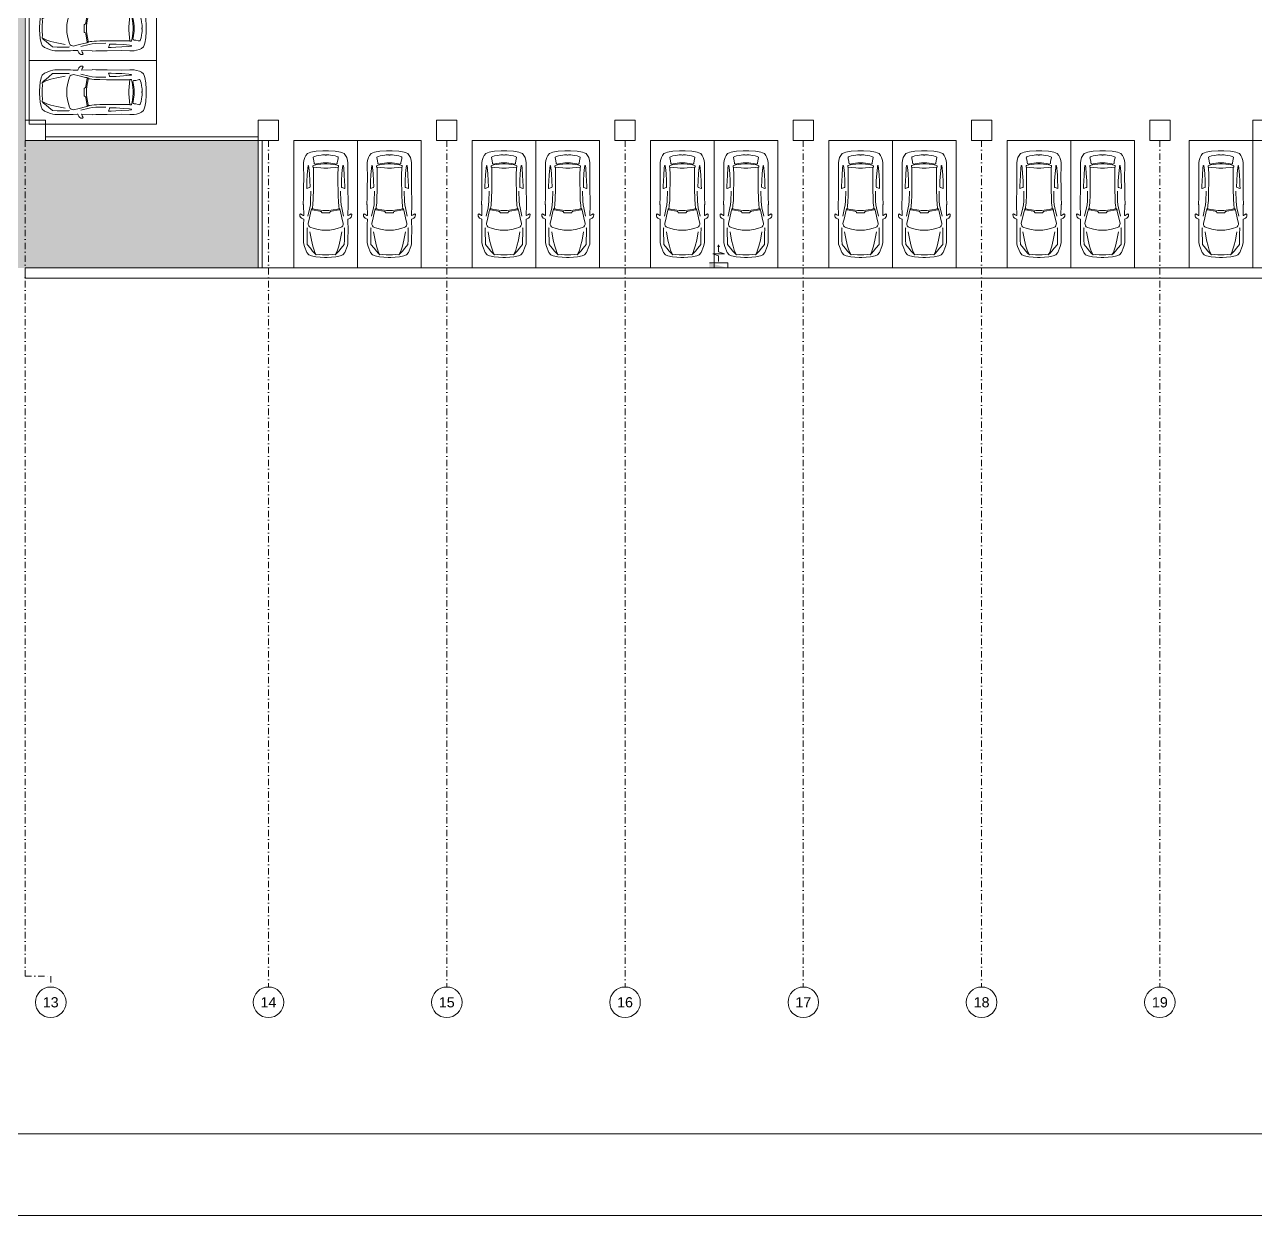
# Model space of a CAD drawing. Header units: metres. Extents: x -17582 to 152404, y -4219 to 29421.
# Drawn here: x 35522 to 40355, y -4219 to 455 of the extents above; entities that cross this region are included whole.
import ezdxf
from ezdxf.enums import TextEntityAlignment as Align

# ---------------------------------------------------------------- set-up
doc = ezdxf.new("R2010")
doc.units = ezdxf.units.M
doc.header["$LTSCALE"] = 100
doc.header["$MEASUREMENT"] = 0
doc.linetypes.add('DASHDOT2', pattern=[0.5, 0.25, -0.125, 0, -0.125])
doc.layers.get('0').update_dxf_attribs({"color": 9, "lineweight": 9})
for name, color, linetype, lineweight in [('00', 9, 'Continuous', 9), ('01', 9, 'Continuous', 9), ('04', 9, 'Continuous', 9), ('06D', 9, 'Continuous', 9), ('09', 9, 'Continuous', 9), ('21', 9, 'Continuous', 9), ('24', 9, 'DASHDOT2', 9), ('32-ekipman', 9, 'Continuous', 9), ('40A', 9, 'Continuous', 9)]:
    doc.layers.add(name, color=color, linetype=linetype, lineweight=lineweight)
doc.styles.add('Arial', font='arial.ttf', dxfattribs={"height": 2.5})

# ---------------------------------------------------------------- blocks, each defined once
blk = doc.blocks.new('0_aks')
at = {"linetype": 'Continuous'}
blk.add_circle((0, 0), 3, dxfattribs=at)
at = {"style": 'Arial'}
blk.add_attdef('AKS', text='', height=2, dxfattribs=at).set_placement((0, 0), align=Align.MIDDLE_CENTER)
blk = doc.blocks.new('p-akslar_yeni')
at = {"layer": '24'}
for points in [[(13940, -8575), (13940, -11854.6), (14040, -11854.6), (14040, -11897.2)], [(14895, -8575), (14895, -11897.2)], [(15595, -8575), (15595, -11897.2)], [(16295, -8575), (16295, -11897.2)], [(16995, -8575), (16995, -11897.2)], [(17695, -8575), (17695, -11897.2)], [(18395, -8575), (18395, -11897.2)]]:
    blk.add_lwpolyline(points, dxfattribs=at)
at = {"layer": '21', "xscale": 20, "yscale": 20, "zscale": 20}
for p, values in [((14040, -11957.2), {'AKS': '13'}), ((14895, -11957.2), {'AKS': '14'}), ((15595, -11957.2), {'AKS': '15'}), ((16295, -11957.2), {'AKS': '16'}), ((16995, -11957.2), {'AKS': '17'}), ((17695, -11957.2), {'AKS': '18'}), ((18395, -11957.2), {'AKS': '19'})]:
    blk.add_blockref('0_aks', p, dxfattribs=at).add_auto_attribs(values)
blk = doc.blocks.new('2.Bod.Ara.Sitatik Elk.')
at = {"layer": '01'}
blk.add_lwpolyline([(12425, -8630), (12345, -8630), (12345, -8550), (12385, -8550)], dxfattribs=at)
for points in [[(7525, -8630), (7605, -8630), (7605, -8550), (7525, -8550)], [(8440, -8630), (8520, -8630), (8520, -8550), (8440, -8550)], [(9140, -8630), (9220, -8630), (9220, -8550), (9140, -8550)], [(9840, -8630), (9920, -8630), (9920, -8550), (9840, -8550)], [(10540, -8630), (10620, -8630), (10620, -8550), (10540, -8550)], [(11240, -8630), (11320, -8630), (11320, -8550), (11240, -8550)], [(11940, -8630), (12020, -8630), (12020, -8550), (11940, -8550)]]:
    blk.add_lwpolyline(points, close=True, dxfattribs=at)
blk = doc.blocks.new('P-KURANGLEZ')
at = {"layer": '01'}
blk.add_lwpolyline([(7525, -500), (12385, -500), (12385, -5), (12385, 0), (12425, 0), (12425, -540), (7525, -540)], close=True, dxfattribs=at)
blk = doc.blocks.new('p-araba-10')
for points in [[(-193.8, -2.4), (-193.8, 5.3), (-192.9, 22.2), (-191.1, 38.9), (-187.6, 56.6), (-183.4, 66.4), (-173.9, 74.2), (-151.3, 83.5), (-141.2, 86.3), (-134.5, 87.1), (-72.5, 87.3), (-61.4, 87), (-45.8, 86.8), (-44, 86.7), (-42.5, 90.5), (-39.1, 95.9), (-35.3, 99.6), (-31.2, 101.5), (-25.1, 101.9), (-22.6, 99.4), (-26, 92.8), (-28.4, 88.2), (-29.2, 86.7), (12.7, 87.6), (14.7, 88.4), (27.6, 88.2), (29.7, 87.5), (71.7, 87.1), (127.9, 86.7), (160, 87.2), (177.5, 87.1), (187.3, 85.7), (198.4, 82.4), (207, 78), (214.1, 72.2), (217.1, 65), (220, 58.1), (223.2, 37.3), (225, 11.2), (225, -11.2), (223.2, -37.3), (220, -58.1), (217.1, -65), (214.1, -72.2), (207, -78), (198.4, -82.4), (187.3, -85.7), (177.5, -87.1), (160, -87.2), (127.9, -86.7), (71.7, -87.1), (29.7, -87.5), (27.6, -88.2), (14.7, -88.4), (12.7, -87.6), (-29.2, -86.7), (-28.4, -88.2), (-26, -92.8), (-22.6, -99.4), (-25.1, -101.9), (-31.2, -101.5), (-35.3, -99.6), (-39.1, -95.9), (-42.5, -90.5), (-44, -86.7), (-45.8, -86.8), (-61.4, -87), (-72.5, -87.3), (-134.5, -87.1), (-141.2, -86.3), (-151.3, -83.5), (-173.9, -74.2), (-183.4, -66.4), (-187.6, -56.6), (-191.1, -38.9), (-192.9, -22.2), (-193.8, -5.3), (-193.8, 2.4)], [(-93, -62.5), (-126.3, -56.3), (-149.5, -50.6), (-165.5, -45.6), (-173.7, -42.3), (-183.5, -36.9), (-182.7, -25.6), (-183.2, -12.4), (-183.2, 0.2), (-183.2, 12.8), (-182.7, 26), (-183.5, 37.3), (-177.8, 43), (-168.5, 51.5), (-157.6, 60.6), (-142.7, 72.8), (-124.7, 73.2), (-102, 73.6), (-79.4, 73.7), (-76.8, 72.4)], [(-93, 62.8), (-126.3, 56.7), (-149.5, 51), (-165.5, 45.9), (-173.7, 42.6), (-183.5, 37.3), (-182.7, 26), (-183.2, 12.8), (-183.2, 0.2), (-183.2, -12.4), (-182.7, -25.6), (-183.5, -36.9), (-177.8, -42.6), (-168.5, -51.2), (-157.6, -60.2), (-142.7, -72.5), (-124.7, -72.9), (-102, -73.2), (-79.4, -73.3), (-76.8, -72.1)], [(-8.3, -56.7), (-13.4, -57.9), (-38.1, -63.5), (-60.3, -68.8), (-64.9, -68.3), (-69.3, -66.4), (-73, -63.6), (-75.8, -58.3), (-79.1, -49.2), (-82.8, -35.3), (-86.1, -15.4), (-87, -5.3), (-87, 0.2), (-87, 5.7), (-86.1, 15.7), (-82.8, 35.6), (-79.1, 49.6), (-75.8, 58.7), (-73, 63.9), (-69.3, 66.8), (-64.9, 68.6), (-60.3, 69.2), (-38.1, 63.8), (-13.4, 58.2), (-8.3, 57)], [(66.2, 58.6), (27.5, 59.4), (12.7, 60.6), (0.9, 62.9), (-31.5, 70.4)], [(-2.5, -52.9), (-3.1, -54.6), (-4.3, -55.5), (-8.3, -56.7), (-7.3, -54.5), (-7.2, -52.8), (-12.4, -22.8), (-12.7, -19.8), (-13.7, -17.7), (-17.5, -15.6), (-18.7, -14.2), (-19.1, -9.7), (-19.2, -3.2), (-19.2, 0.2), (-19.2, 3.5), (-19.1, 10), (-18.7, 14.5), (-17.5, 15.9), (-13.7, 18.1), (-12.7, 20.1), (-12.4, 23.1), (-7.2, 53.1), (-7.3, 54.8), (-8.3, 57), (-4.3, 55.8), (-3.1, 54.9), (-2.5, 53.3)], [(160.4, 48.6), (128, 48.3), (99.7, 48.3), (68.4, 48.6), (43.2, 49.2), (29.3, 49.7), (20.9, 50.2), (11.4, 51.1), (4.3, 52), (0.7, 52.6), (-2.5, 53.3), (-3.4, 49.8), (-4.9, 41.7), (-6.9, 29.6), (-9.1, 11.9), (-9.1, 2.6), (-9.1, 0.2), (-9.1, -2.2), (-9.1, -11.6), (-6.9, -29.3), (-4.9, -41.4), (-3.4, -49.4), (-2.5, -52.9), (0.7, -52.2), (4.3, -51.7), (11.4, -50.8), (20.9, -49.9), (29.3, -49.3), (43.2, -48.9), (68.4, -48.3), (99.7, -47.9), (128, -47.9), (160.4, -48.3)], [(66.2, -58.2), (27.5, -59), (12.7, -60.3), (0.9, -62.6), (-31.5, -70.1)]]:
    blk.add_lwpolyline(points)
for points in [[(159.5, 66.3), (166.1, 67.2), (167.1, 68.6), (165.9, 69.6), (156.3, 70.9), (128.7, 72.7), (106.1, 73.8), (87.7, 74.9), (77.7, 75), (77.4, 74.3), (80.3, 64), (81.1, 62.1), (83.3, 61.7), (106.9, 62), (135.6, 63.8)], [(169.6, -39.3), (171.3, -30.3), (172.9, -18.6), (173.8, -4.4), (173.8, 0.2), (173.8, 4.7), (172.9, 19), (171.3, 30.6), (169.6, 39.6), (166.8, 48.4), (165.8, 50.4), (160.6, 50.4), (160.4, 48.6), (159, 36.5), (157.5, 19.4), (157, 8.1), (157, 0.2), (157, -7.8), (157.5, -19.1), (159, -36.2), (160.4, -48.3), (160.6, -50.1), (165.8, -50.1), (166.8, -48.1)], [(174.1, -36.1), (175.5, -27.9), (176.6, -19.3), (177.4, -10.5), (177.5, -1.4), (177.5, 0.2), (177.5, 1.8), (177.4, 10.9), (176.6, 19.7), (175.5, 28.2), (174.1, 36.4), (173, 41.1), (173.2, 43.7), (174.5, 45.2), (178.1, 45.7), (184.1, 46.5), (193.2, 48.4), (197.4, 49.4), (199.8, 49.3), (201.7, 47.1), (202.6, 43.6), (204.7, 36.9), (206.7, 26.7), (208.2, 18.6), (209.1, 12.5), (209.7, 6.9), (209.5, 5), (208.6, 3), (207.7, 1.2), (207.7, 0.2), (207.7, -0.9), (208.6, -2.7), (208.6, -2.7), (209.5, -4.6), (209.7, -6.6), (209.1, -12.1), (208.2, -18.3), (206.7, -26.4), (204.7, -36.5), (202.6, -43.3), (201.7, -46.8), (199.8, -49), (197.4, -49.1), (193.2, -48.1), (184.1, -46.1), (178.1, -45.3), (174.5, -44.9), (173.2, -43.4), (173, -40.8)], [(159.5, -66), (166.1, -66.9), (167.1, -68.2), (165.9, -69.3), (156.3, -70.5), (128.7, -72.4), (106.1, -73.5), (87.7, -74.5), (77.7, -74.7), (77.4, -74), (80.3, -63.7), (81.1, -61.7), (83.3, -61.4), (106.9, -61.6), (135.6, -63.5)]]:
    blk.add_lwpolyline(points, close=True)
blk = doc.blocks.new('p-carpark_std')
at = {"layer": '06D'}
blk.add_lwpolyline([(-500, -125), (0, -125), (0, 125), (-500, 125)], close=True, dxfattribs=at)
at = {"layer": '04'}
blk.add_blockref('p-araba-10', (-265, 0), dxfattribs=at)
blk = doc.blocks.new('YD-72-20')
at = {"linetype": 'Continuous'}
for p, q in [((0, 0.714), (-0.028, 0.634)), ((0, 0.714), (0.028, 0.634)), ((0, 0.434), (0, 0.714)), ((0.36, 0), (-0.36, 0)), ((-0.225, 0.355), (0.225, 0.355)), ((-0.225, 0.355), (0, 0.276)), ((0.225, 0.355), (0, 0.434)), ((0, 0.058), (0, 0.276)), ((0.36, 0), (0.36, -0.2))]:
    blk.add_line(p, q, dxfattribs=at)
blk.add_solid([(0.36, -0.2), (-0.36, 0), (-0.36, -0.2)])
blk = doc.blocks.new('b2a yan.dol')
at = {"yscale": 100, "zscale": 100}
for p, xscale, rotation in [((39220, -17321), -100, 90), ((36512, -17486.4), 100, 180)]:
    blk.add_blockref('YD-72-20', p, dxfattribs=dict(at, xscale=xscale, rotation=rotation))
at = {"xscale": 100, "yscale": 100, "zscale": 100}
blk.add_blockref('YD-72-20', (38247.5, -19991.4), dxfattribs=at)
blk = doc.blocks.new('2.Bod.Ara.Mimari Elk.')
at = {"layer": '00'}
for points in [[(7540, -7830), (7540, -8550), (7525, -8550), (7525, -7830)], [(8440, -8630), (7605, -8630), (7605, -8615), (8440, -8615)], [(8455, -8630), (8455, -9130), (8440, -9130), (8440, -8630)]]:
    blk.add_lwpolyline(points, close=True, dxfattribs=at)
at = {"layer": '01'}
blk.add_blockref('P-KURANGLEZ', (0, -8630), dxfattribs=at)
at = {"layer": '04'}
for p in [(8040, -8190), (8040, -8440)]:
    blk.add_blockref('p-carpark_std', p, dxfattribs=at)
at = {"layer": '04', "rotation": 90}
for p in [(8705, -8630), (8955, -8630), (9405, -8630), (9655, -8630), (10105, -8630), (10355, -8630), (10805, -8630), (11055, -8630), (11505, -8630), (11755, -8630), (12220, -8630)]:
    blk.add_blockref('p-carpark_std', p, dxfattribs=at)
at = {"layer": '32-ekipman'}
blk.add_blockref('b2a yan.dol', (-28000, 10881.4), dxfattribs=at)

msp = doc.modelspace()

# ---------------------------------------------------------------- hatches: boundary and pattern name
at = {"layer": '09'}
h = msp.add_hatch(dxfattribs=at)
h.set_pattern_fill('DOTS', color=254, scale=500, style=0)
h.paths.add_polyline_path([(36440, 0), (35520, 0), (35525, 3280), (34820, 3280), (34820, 2400), (34470, 2400), (34470, 3000), (34820, 3000), (34820, 3280), (35525, 3280), (35525, 4080), (36440, 4080), (36440, 4815), (37107.6, 4815), (37126.2, 4852.7), (37840, 4695.3), (37840, 5012.9), (37032, 5412.5), (34612.7, 6498.2), (32733, 7160.3), (31694.6, 7435.8), (30863.6, 8784.4), (29981.2, 8784.4), (28060, 7479.7), (28040, 7466.1), (28040, 6780), (28745, 6780), (28745, 6430), (28040, 6430), (28040, 0), (28040, -500), (36440, -500)])
h.paths.add_polyline_path([(31660, 2400), (32440, 2400), (32440, 4080), (31660, 4080)], flags=16)
h.paths.add_polyline_path([(32380, 4800), (32381.6, 4800), (32381.6, 5000), (32385.5, 5000), (32385.5, 5350), (32380, 5350)], flags=16)
h.paths.add_polyline_path([(29210, 2690), (28860, 2690), (28860, 3280), (29210, 3280)], flags=16)
h.paths.add_polyline_path([(33355, 6040), (32690, 6040), (32690, 6390), (33355, 6390), (33355, 6670)], flags=16)

# ---------------------------------------------------------------- linework, layer by layer
at = {"layer": '40A'}
for points in [[(46159.3, -4218.6), (18159.3, -4218.6), (18159.3, 12601.4), (46159.3, 12601.4)], [(18479.3, 12281.4), (43999.5, 12281.4), (43999.5, -3898.6), (18479.3, -3898.6)]]:
    msp.add_lwpolyline(points, close=True, dxfattribs=at)

# ---------------------------------------------------------------- block references
at = {"layer": '06D'}
for name in ['2.Bod.Ara.Sitatik Elk.', '2.Bod.Ara.Mimari Elk.']:
    msp.add_blockref(name, (28000, 8630), dxfattribs=at)
at = {"layer": '24'}
msp.add_blockref('p-akslar_yeni', (21585, 8575), dxfattribs=at)

doc.saveas('drawing.dxf')
